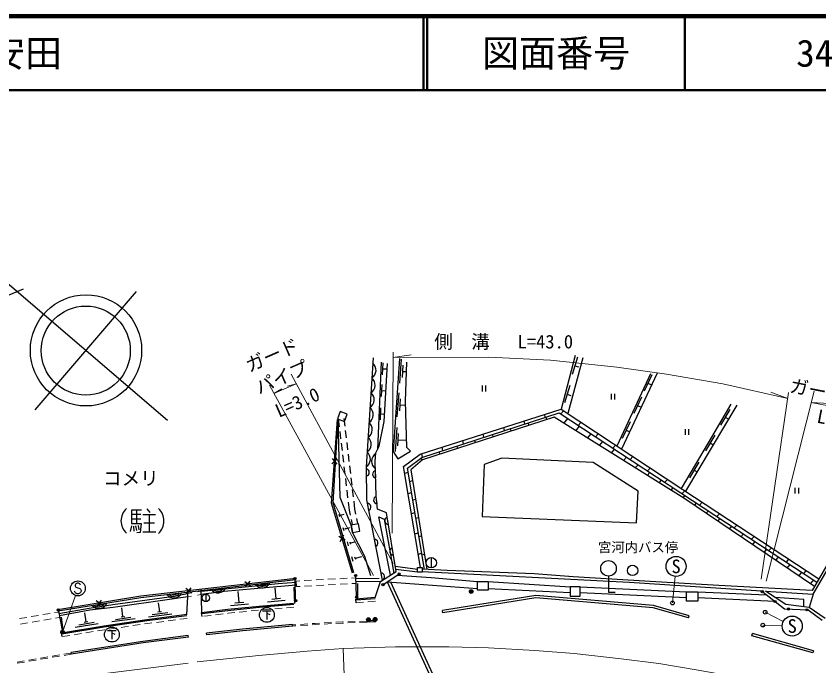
# Model space of a CAD drawing. Units: millimetres, scale not verified. Extents: x 40000 to 680000, y 20000 to 380000.
# Drawn here: x 453821 to 562056, y 292380 to 380000 of the extents above; entities that cross this region are included whole.
import ezdxf
from ezdxf.enums import TextEntityAlignment as Align

# ---------------------------------------------------------------- set-up
doc = ezdxf.new("R2010")
doc.units = ezdxf.units.MM
doc.header["$LTSCALE"] = 1000
doc.header["$PDMODE"] = 32
doc.header["$PDSIZE"] = 500
doc.linetypes.add('CHAIN', pattern=[18.5, 12, -1.5, 3.5, -1.5])
for name, color, linetype, lineweight in [('M-BGD', 7, 'Continuous', 25), ('M-BGD-EXST', 7, 'Continuous', 25), ('M-BMK', 2, 'CHAIN', 13), ('M-BMK-SRVR', 3, 'Continuous', 25), ('M-STR-HTXT', 7, 'Continuous', 13), ('M-STR-STRC', 7, 'Continuous', 25), ('M-TTL', 2, 'Continuous', 140), ('M-TTL-LINE', 7, 'Continuous', 50)]:
    doc.layers.add(name, color=color, linetype=linetype, lineweight=lineweight)
doc.layers.add('M-BMK-HTXT', color=7, linetype='Continuous')
doc.layers.add('M-TTL-TXT', color=7, linetype='Continuous')
doc.styles.add('ＭＳ ゴシック', font='')
doc.styles.get('ＭＳ ゴシック').set_extended_font_data('MS Gothic')

msp = doc.modelspace()

# ---------------------------------------------------------------- hatches: boundary and pattern name
at = {"layer": 'M-BGD'}
h = msp.add_hatch(dxfattribs=at)
h.set_pattern_fill('USER', color=256, style=0, pattern_type=2)
h.set_pattern_definition([(100, (-97576, -0), (-2831.322, -499.239), [])])
h.paths.add_polyline_path([(526394, 326301), (526249, 326651), (508303, 320939), (506069, 319283), (506617, 319034), (506612, 319064), (508534, 320488)])
h = msp.add_hatch(dxfattribs=at)
h.set_pattern_fill('USER', color=256, style=0, pattern_type=2)
h.set_pattern_definition([(100, (-97576, -0), (-2462.019, -434.12), [])])
h.paths.add_polyline_path([(526357, 325907), (526628, 325738), (526394, 326301), (508534, 320488), (506612, 319064), (506617, 319034), (507032, 318845), (508631, 320162)])
h = msp.add_hatch(dxfattribs=at)
h.set_pattern_fill('USER', color=256, style=0, pattern_type=2)
h.set_pattern_definition([(15, (-97576, -0), (-711.752, 2656.296), [])])
h.paths.add_polyline_path([(506617, 319034), (506069, 319283), (508368, 305420), (508879, 305394)])
h = msp.add_hatch(dxfattribs=at)
h.set_pattern_fill('USER', color=256, style=0, pattern_type=2)
h.set_pattern_definition([(15, (-97576, -0), (-647.048, 2414.815), [])])
h.paths.add_polyline_path([(507028, 318847), (506617, 319034), (508879, 305394), (509219, 305376)])

# ---------------------------------------------------------------- linework, layer by layer
for p, q in [((501959, 333919), (501023, 319222)), ((505757, 333746), (505527, 330491)), ((529202, 334237), (527295, 326984)), ((530238, 333920), (528190, 326394)), ((529521, 334027), (528776, 331696)), ((503049, 333330), (502537, 321565)), ((503259, 333255), (503188, 331625)), ((503223, 332440), (503757, 332416)), ((505971, 332913), (505856, 331286)), ((529148, 332861), (529658, 332699)), ((505913, 332100), (506379, 332067)), ((539339, 331755), (534830, 322014)), ((540255, 331866), (535451, 321605)), ((539535, 331626), (538487, 329415)), ((503114, 330330), (503043, 328699)), ((516658, 330174), (516658, 329391)), ((517125, 330174), (517125, 329391)), ((528491, 330186), (527746, 327855)), ((539011, 330520), (539494, 330291)), ((503079, 329514), (503613, 329491)), ((505401, 329215), (505172, 325959)), ((534031, 329087), (534031, 328304)), ((534498, 329087), (534498, 328304)), ((505615, 328382), (505500, 326754)), ((528118, 329021), (528628, 328858)), ((538141, 328615), (537093, 326404)), ((502969, 327177), (502897, 325546)), ((505558, 327568), (506227, 327521)), ((537617, 327510), (538100, 327281)), ((550969, 327537), (544059, 315928)), ((550026, 326963), (548778, 324858)), ((502933, 326361), (503467, 326338)), ((527240, 326354), (527633, 326761)), ((549402, 325910), (549800, 325675)), ((497265, 325670), (497392, 324599)), ((498010, 325758), (498135, 324704)), ((527666, 325089), (528200, 325725)), ((529581, 324820), (529968, 325221)), ((536595, 325275), (535546, 323063)), ((574226, 325222), (561145, 302569)), ((497462, 324003), (497580, 323010)), ((498205, 324108), (498323, 323115)), ((505136, 324532), (504906, 321277)), ((505350, 323699), (505235, 322072)), ((529272, 324086), (529779, 324690)), ((530878, 323082), (531358, 323655)), ((531922, 323285), (532304, 323681)), ((536071, 324169), (536554, 323940)), ((544017, 324324), (544017, 323541)), ((544484, 324324), (544484, 323541)), ((505292, 322886), (506357, 322811)), ((532484, 322079), (532938, 322620)), ((547999, 323506), (546750, 321401)), ((497650, 322414), (497768, 321421)), ((498393, 322519), (498511, 321526)), ((534089, 321076), (534517, 321585)), ((534264, 321751), (534639, 322140)), ((547375, 322453), (547772, 322217)), ((497839, 320825), (497956, 319832)), ((498581, 320930), (498699, 319937)), ((535695, 320072), (536096, 320550)), ((536605, 320217), (536975, 320600)), ((496372, 319644), (497127, 320299)), ((496422, 320349), (497077, 319593)), ((498769, 319341), (498887, 318348)), ((537301, 319069), (537675, 319515)), ((545857, 319849), (544608, 317744)), ((498027, 319236), (498144, 318243)), ((501026, 318964), (501035, 317974)), ((502308, 317725), (502284, 318715)), ((538907, 318066), (539254, 318480)), ((538946, 318682), (539310, 319059)), ((545232, 318797), (545630, 318561)), ((498215, 317647), (498332, 316654)), ((498957, 317752), (499075, 316759)), ((540512, 317062), (540833, 317445)), ((541287, 317148), (541646, 317519)), ((498403, 316058), (498520, 315065)), ((499146, 316163), (499263, 315170)), ((542122, 316064), (542413, 316410)), ((558827, 316393), (558827, 315611)), ((559293, 316393), (559293, 315611)), ((502479, 314251), (502371, 315236)), ((543628, 315613), (543981, 315979)), ((543732, 315066), (543991, 315374)), ((498591, 314469), (498718, 313398)), ((499334, 314574), (499458, 313520)), ((501153, 314323), (501344, 313350)), ((545297, 314013), (545569, 314338)), ((545967, 314076), (546320, 314442)), ((470713, 313398), (469402, 313398)), ((469402, 313398), (469402, 311603)), ((469402, 312824), (470631, 312824)), ((470057, 313398), (470057, 311603)), ((471459, 313578), (471836, 313087)), ((497480, 312484), (497385, 312803)), ((497432, 312644), (498070, 312835)), ((498718, 313398), (498864, 312707)), ((499458, 313520), (499601, 312845)), ((546858, 312956), (547147, 313301)), ((548306, 312539), (548659, 312906)), ((469402, 312218), (470623, 312218)), ((470918, 312792), (472598, 312792)), ((471746, 312792), (471746, 310480)), ((498988, 312120), (499134, 311428)), ((499725, 312258), (499867, 311583)), ((504016, 311454), (503857, 312432)), ((548418, 311900), (548725, 312264)), ((469369, 311267), (469213, 310505)), ((469402, 311603), (470672, 311603)), ((469656, 311226), (469705, 310546)), ((469918, 311267), (470049, 310620)), ((470271, 311308), (470385, 310726)), ((470672, 311603), (470533, 310382)), ((471041, 311677), (472475, 311677)), ((498049, 310586), (497925, 311000)), ((498266, 310764), (498204, 310971)), ((498235, 310867), (498815, 311041)), ((549979, 310843), (550302, 311228)), ((550645, 311003), (550998, 311369)), ((470533, 310382), (470115, 310308)), ((470893, 310480), (472648, 310480)), ((497324, 309855), (498204, 309381)), ((497527, 309178), (498002, 310058)), ((551540, 309786), (551880, 310191)), ((552983, 309466), (553337, 309832)), ((498648, 308584), (498494, 309098)), ((498919, 308805), (498841, 309062)), ((498880, 308933), (499601, 309149)), ((502104, 309475), (502295, 308502)), ((553101, 308729), (553458, 309154)), ((504689, 307308), (504530, 308286)), ((554662, 307672), (555035, 308117)), ((555322, 307929), (555676, 308295)), ((499280, 306473), (499094, 307094)), ((499606, 306739), (499513, 307050)), ((499560, 306895), (500429, 307155)), ((509794, 307001), (509794, 305601)), ((556223, 306616), (556613, 307081)), ((557661, 306392), (558015, 306758)), ((507951, 305403), (504938, 305770)), ((507951, 305032), (504998, 305400)), ((557784, 305559), (558191, 306044)), ((491526, 304175), (470640, 301774)), ((499625, 304155), (502779, 304208)), ((503001, 304906), (503192, 303933)), ((503286, 303328), (505473, 304785)), ((533687, 304486), (533687, 302312)), ((559345, 304502), (559769, 305007)), ((560000, 304855), (560353, 305221)), ((485448, 303121), (484665, 303742)), ((484746, 303040), (485367, 303823)), ((491610, 303075), (491569, 303824)), ((502950, 303782), (499643, 303731)), ((499904, 301441), (499883, 303517)), ((503856, 303708), (512199, 285422)), ((503908, 303742), (516031, 302839)), ((504294, 303713), (512657, 285384)), ((517466, 303766), (528504, 303042)), ((560906, 303445), (561346, 303971)), ((477501, 302207), (476717, 302829)), ((476798, 302126), (477420, 302909)), ((476836, 299295), (477010, 302506)), ((479406, 302047), (479406, 301047)), ((483911, 300940), (483762, 302432)), ((488886, 301437), (488737, 302930)), ((491272, 303022), (491365, 300815)), ((517466, 302839), (528504, 302270)), ((529849, 303042), (544207, 302374)), ((529849, 302270), (544207, 301629)), ((533687, 302312), (534576, 302312)), ((545725, 302374), (554976, 301970)), ((561281, 302039), (560736, 300280)), ((470640, 301774), (459457, 299939)), ((465454, 300565), (464642, 301148)), ((464756, 300450), (465340, 301262)), ((483314, 300880), (484508, 301000)), ((487722, 301019), (490110, 301258)), ((488289, 301378), (489483, 301497)), ((502218, 301598), (499644, 301400)), ((499683, 300901), (499644, 301400)), ((502230, 301449), (499656, 301250)), ((545725, 301629), (556108, 301093)), ((468233, 299037), (468076, 300226)), ((473190, 299694), (473032, 300883)), ((482747, 300522), (485135, 300761)), ((511338, 299556), (511291, 299852)), ((460235, 296876), (459951, 298939)), ((463266, 298340), (463082, 299526)), ((466735, 298354), (469858, 298768)), ((467224, 298661), (469306, 298937)), ((467991, 299005), (468476, 299069)), ((471692, 299011), (474815, 299425)), ((472181, 299318), (474263, 299594)), ((472947, 299662), (473433, 299726)), ((478901, 299047), (478839, 299543)), ((544475, 298859), (544557, 299148)), ((461784, 297624), (464896, 298108)), ((462266, 297942), (464341, 298264)), ((463024, 298303), (463508, 298378)), ((491102, 297753), (491083, 297952)), ((502327, 298507), (501135, 298475)), ((501140, 298275), (501135, 298475)), ((502332, 298307), (501140, 298275)), ((460038, 296328), (459958, 296822)), ((479527, 296584), (479505, 296783)), ((553000, 296457), (553081, 296746)), ((561329, 294426), (553081, 296746)), ((477060, 296268), (477034, 296466)), ((561247, 294138), (553000, 296457)), ((561329, 294426), (561247, 294138)), ((461272, 293975), (461241, 294173))]:
    msp.add_line(p, q, dxfattribs=at)
for points in [[(505520, 333817), (504647, 321276), (505268, 320326), (507014, 321354), (506509, 321839), (506327, 328075), (506522, 333331)], [(502218, 301598), (502950, 303782), (505047, 305098), (503761, 313029), (502560, 313507), (502369, 315253), (502254, 319937), (502321, 321131), (502753, 322000), (503449, 325329), (503878, 333165)], [(508328, 305660), (506069, 319283), (508303, 320939), (527295, 326984), (543711, 316157), (562038, 304115)], [(550183, 327695), (547113, 322458), (543502, 316295)], [(508879, 305394), (506612, 319064), (508534, 320488), (527014, 326503), (543436, 315739), (561787, 303681)], [(561441, 303083), (543839, 315000), (540728, 316928), (526357, 325907), (508631, 320162), (507029, 318843), (509219, 305376)], [(499179, 304895), (496350, 314341), (497149, 325602)], [(499370, 304953), (496552, 314363), (497266, 325661)], [(501631, 304532), (500822, 307118), (499178, 310374), (498998, 311368), (497516, 315074), (497266, 325661)], [(562897, 298755), (560736, 300280), (557583, 300648), (554831, 302463), (561281, 302039), (572565, 321382)], [(501023, 319222), (501066, 314766), (503192, 303933)], [(504314, 304637), (502745, 312483), (503430, 312149), (504728, 304897)], [(561145, 302569), (548570, 303230), (540073, 303716), (528909, 304405), (523646, 304786), (511916, 305237), (508573, 305410)], [(505195, 304599), (509798, 304288), (516031, 303766)], [(508573, 305108), (536495, 303659), (554295, 302498)], [(459481, 299790), (470660, 301625), (491543, 304026)], [(478766, 302448), (484253, 303014), (489138, 303479), (491578, 303669)], [(491600, 303269), (487934, 302939), (481863, 302395), (478796, 302000)], [(459603, 299439), (463671, 300178), (466861, 300670), (474453, 301714), (476990, 302146)], [(478749, 302706), (478833, 299776), (478839, 299543)], [(554295, 302498), (557406, 300087), (560615, 299942), (562496, 298555)], [(459657, 299168), (463753, 299930), (466911, 300323), (474499, 301367), (476968, 301731)], [(544557, 299148), (539763, 300508), (523894, 301873), (511291, 299852)], [(544475, 298859), (539709, 300211), (523905, 301571), (511338, 299556)], [(560027, 300363), (560041, 301338), (556095, 301629)], [(491233, 300813), (486609, 300404), (482352, 299977), (478839, 299543)], [(491246, 300664), (486624, 300254), (482369, 299828), (478858, 299394)], [(476836, 299295), (471455, 298595), (465673, 297756), (459958, 296822)], [(476855, 299146), (471476, 298446), (465696, 297607), (459982, 296674)], [(491083, 297952), (484368, 297327), (479505, 296783)], [(491102, 297753), (484388, 297128), (479527, 296584)], [(477034, 296466), (470932, 295679), (461241, 294173)], [(477060, 296268), (470961, 295481), (461272, 293975)]]:
    msp.add_lwpolyline(points, dxfattribs=at)
for points in [[(497495, 326666), (497141, 325707), (498101, 325353), (498454, 326313)], [(516904, 319547), (516674, 312517), (537456, 311653), (537687, 315945), (531634, 319806), (519295, 320391)], [(498998, 311368), (499178, 310374), (500172, 310554), (499992, 311548)], [(507951, 305660), (508573, 305660), (508573, 305032), (507951, 305032)], [(516031, 303766), (517466, 303766), (517466, 302600), (516031, 302600)], [(529849, 303042), (528504, 303042), (528504, 301798), (529849, 301798)], [(545725, 301130), (544207, 301130), (544207, 302374), (545725, 302374)]]:
    msp.add_lwpolyline(points, close=True, dxfattribs=at)
for centre, radius in [((509794, 306301), 700), ((533687, 305536), 1050), ((536939, 305261), 700), ((505473, 304785), 150), ((503286, 303328), 150), ((479406, 301547), 500), ((554428, 302395), 150), ((556138, 301069), 150), ((557954, 300062), 150), ((560452, 299949), 150)]:
    msp.add_circle(centre, radius, dxfattribs=at)
for centre, radius, start, end in [((501100, 332244), 1250, 303.2281, 49.4883), ((500973, 330248), 1250, 303.2281, 49.4883), ((500846, 328252), 1250, 303.2281, 49.4883), ((500719, 326256), 1250, 303.2281, 49.4883), ((500592, 324260), 1250, 303.2281, 49.4883), ((500465, 322264), 1250, 303.2281, 49.4883), ((500338, 320268), 1250, 303.2281, 49.4883), ((503003, 319982), 1250, 123.38973, 234.53783), ((500933, 318468), 505, 281.72078, 79.37897), ((502394, 318223), 505, 102.57863, 260.23682), ((502522, 314754), 505, 107.42452, 265.08271), ((501152, 313818), 505, 292.27533, 89.93352), ((470195, 311931), 2228, 131.69789, 228.01917), ((471472, 311923), 2282, 312.86378, 47.4164), ((504033, 311959), 505, 110.38547, 268.04367), ((502104, 308970), 505, 292.27533, 89.93352), ((504706, 307813), 505, 110.38547, 268.04367), ((503001, 304401), 505, 292.27533, 89.93352), ((487001, 304041), 1133, 214.63094, 338.48597), ((487001, 304041), 907, 222.59033, 330.52658), ((487001, 304041), 680, 238.2157, 314.9012), ((475080, 302670), 1133, 214.63094, 338.48597), ((475080, 302670), 907, 222.59033, 330.52658), ((475080, 302670), 680, 238.2157, 314.9012), ((481041, 303356), 1133, 214.63094, 338.48597), ((481041, 303356), 907, 222.59033, 330.52658), ((481041, 303356), 680, 238.2157, 314.9012), ((464984, 301234), 1133, 217.39332, 341.24835), ((464984, 301234), 907, 225.35271, 333.28895), ((464984, 301234), 680, 240.97808, 317.66358)]:
    msp.add_arc(centre, radius, start, end, dxfattribs=at)
at = {"layer": 'M-BGD-EXST'}
for p, q in [((487028, 299814), (488228, 299814)), ((487628, 299814), (487628, 298664)), ((487628, 299514), (488028, 299314)), ((466136, 297162), (467336, 297162)), ((466736, 297162), (466736, 296012)), ((466736, 296862), (467136, 296662))]:
    msp.add_line(p, q, dxfattribs=at)
for centre, radius in [((542797, 305804), 1350), ((542305, 300868), 250), ((487628, 299264), 1000), ((554814, 299623), 250), ((558452, 297758), 1350), ((554487, 297890), 250), ((466736, 296612), 1000)]:
    msp.add_circle(centre, radius, dxfattribs=at)
at = {"layer": 'M-BMK'}
msp.add_lwpolyline([(382959, 277029), (465108, 291266), (478248, 292919), (486533, 293806), (493063, 294391), (497929, 294725), (504979, 294973), (512159, 294942), (517491, 294819), (523772, 294467), (529064, 294045), (535405, 293334), (540479, 292705), (545519, 291865), (553388, 290465), (559416, 289118), (565083, 287668)], dxfattribs=at)
at = {"layer": 'M-BMK-SRVR'}
for p, q in [((474249, 325481), (449133, 346931)), ((452045, 342069), (454810, 343234)), ((456404, 326913), (470042, 342882))]:
    msp.add_line(p, q, dxfattribs=at)
for centre, radius in [((463250, 334930), 7500), ((463223, 334898), 6000)]:
    msp.add_circle(centre, radius, dxfattribs=at)
at = {"layer": 'M-STR-HTXT'}
for p, q in [((504638, 334686), (504515, 310284)), ((504635, 333953), (507064, 334310)), ((490894, 331726), (504647, 306195)), ((501999, 304580), (487973, 330215)), ((488587, 329093), (491601, 330415)), ((491601, 330415), (490419, 330083)), ((488587, 329093), (489631, 329738)), ((554248, 304100), (557974, 329240)), ((561404, 329429), (554940, 303814)), ((557854, 328431), (555560, 329306)), ((561016, 327894), (569627, 326238)), ((561016, 327894), (563468, 327770)), ((498462, 304202), (497463, 304147)), ((499562, 304262), (499061, 304235)), ((542305, 300868), (542663, 304461)), ((492071, 303851), (491569, 303824)), ((492112, 303103), (491610, 303075)), ((493669, 303939), (492670, 303884)), ((493710, 303190), (492711, 303135)), ((495266, 304027), (494268, 303972)), ((495307, 303278), (494309, 303223)), ((496864, 304114), (495865, 304060)), ((496905, 303365), (495907, 303311)), ((498503, 303453), (497504, 303398)), ((499604, 303514), (499102, 303486)), ((476990, 302146), (477484, 302229)), ((478273, 302364), (478766, 302448)), ((478278, 301924), (478796, 302000)), ((460088, 296948), (461822, 301891)), ((476968, 301731), (477486, 301807)), ((500662, 300977), (499683, 300901)), ((502257, 301100), (501260, 301023)), ((486496, 299890), (485501, 299790)), ((488090, 300033), (487093, 299945)), ((489683, 300174), (488687, 300086)), ((491277, 300315), (490281, 300227)), ((455260, 298932), (454274, 298766)), ((456837, 299198), (455851, 299032)), ((458415, 299464), (457429, 299298)), ((459510, 299649), (459007, 299564)), ((459634, 298910), (459132, 298825)), ((476900, 298799), (475909, 298670)), ((480134, 299199), (479141, 299076)), ((481722, 299395), (480729, 299273)), ((482408, 299480), (482317, 299469)), ((483312, 299571), (482408, 299480)), ((484904, 299730), (483909, 299630)), ((554814, 299623), (557251, 298374)), ((455384, 298193), (454398, 298026)), ((456962, 298459), (455976, 298292)), ((458540, 298725), (457554, 298559)), ((468972, 297729), (467983, 297586)), ((470556, 297959), (469566, 297815)), ((471524, 298100), (471150, 298045)), ((472140, 298180), (471524, 298100)), ((473727, 298386), (472735, 298257)), ((475314, 298593), (474322, 298464)), ((491549, 297935), (491091, 297903)), ((491554, 297785), (491102, 297753)), ((493145, 298049), (492147, 297978)), ((493149, 297899), (492152, 297828)), ((494149, 298121), (493743, 298092)), ((494158, 297971), (493748, 297942)), ((494741, 298152), (494149, 298121)), ((494746, 298002), (494158, 297971)), ((496339, 298237), (495340, 298184)), ((496344, 298087), (495345, 298034)), ((497827, 298316), (496938, 298269)), ((497833, 298166), (496943, 298119)), ((497937, 298320), (497827, 298316)), ((497942, 298170), (497833, 298166)), ((499536, 298372), (498536, 298339)), ((499541, 298222), (498541, 298190)), ((501135, 298425), (500136, 298392)), ((501140, 298275), (500140, 298242)), ((554487, 297890), (557103, 297803)), ((462647, 296754), (461660, 296593)), ((464226, 297013), (463239, 296851)), ((465749, 297261), (464818, 297109)), ((465806, 297270), (465749, 297261)), ((467389, 297499), (466399, 297356)), ((461068, 296496), (460081, 296335)), ((497929, 294725), (498595, 274778)), ((456514, 293325), (455527, 293159)), ((458091, 293591), (457105, 293425)), ((458116, 293443), (457130, 293277)), ((459669, 293857), (458683, 293691)), ((459694, 293709), (458708, 293543)), ((461247, 294123), (460261, 293957)), ((461272, 293975), (460286, 293809)), ((454936, 293059), (453950, 292893)), ((454961, 292911), (453975, 292745)), ((456538, 293177), (455552, 293011))]:
    msp.add_line(p, q, dxfattribs=at)
msp.add_lwpolyline([(504635, 333953), (517566, 334031), (525882, 333587), (534820, 332654), (541490, 331720), (549113, 330430), (557854, 328431)], dxfattribs=at)
at = {"layer": 'M-STR-STRC'}
for p, q in [((499724, 301808), (499613, 304428)), ((461880, 303471), (461789, 303289)), ((461789, 303289), (461789, 303198)), ((461789, 303198), (461880, 303017)), ((462062, 303562), (461880, 303471)), ((462244, 303562), (462062, 303562)), ((462426, 303471), (462244, 303562)), ((462516, 303289), (462426, 303471)), ((491499, 301323), (491437, 304020)), ((461789, 302289), (461698, 302471)), ((461880, 302198), (461789, 302289)), ((461880, 303017), (462426, 302835)), ((462062, 302107), (461880, 302198)), ((462244, 302107), (462062, 302107)), ((462426, 302198), (462244, 302107)), ((462426, 302835), (462516, 302744)), ((462516, 302289), (462426, 302198)), ((462516, 302744), (462607, 302562)), ((462607, 302471), (462516, 302289)), ((462607, 302562), (462607, 302471)), ((459534, 299787), (460049, 297193))]:
    msp.add_line(p, q, dxfattribs=at)
for centre, radius in [((491433, 304170), 150), ((491433, 304170), 120), ((491433, 304170), 100), ((499607, 304578), 150), ((499607, 304578), 120), ((499607, 304578), 100), ((462153, 302835), 1000), ((515186, 302403), 250), ((515186, 302403), 204), ((515186, 302403), 159), ((515186, 302403), 114), ((515186, 302403), 68.2), ((515186, 302403), 22.7), ((491502, 301173), 150), ((491502, 301173), 120), ((491502, 301173), 100), ((499730, 301658), 150), ((499730, 301658), 120), ((499730, 301658), 100), ((459504, 299934), 150), ((459504, 299934), 120), ((459504, 299934), 100), ((501319, 298619), 250), ((501319, 298619), 204), ((501319, 298619), 159), ((501319, 298619), 114), ((502216, 298660), 250), ((502216, 298660), 204), ((502216, 298660), 159), ((502216, 298660), 114), ((501319, 298619), 68.2), ((501319, 298619), 22.7), ((502216, 298660), 68.2), ((502216, 298660), 22.7), ((460079, 297046), 150), ((460088, 296948), 150), ((460079, 297046), 120), ((460088, 296948), 120), ((460079, 297046), 100), ((460088, 296948), 90), ((460088, 296948), 60), ((460088, 296948), 30), ((460088, 296948), 20)]:
    msp.add_circle(centre, radius, dxfattribs=at)
msp.add_point((460088, 296948), dxfattribs=at)
at = {"layer": 'M-TTL'}
msp.add_line((680000, 380000), (40000, 380000), dxfattribs=at)
at = {"layer": 'M-TTL-LINE'}
for p, q in [((508747, 380000), (508747, 370000)), ((509247, 380000), (509247, 370000)), ((543997, 380000), (543997, 370000)), ((40000, 370000), (680000, 370000))]:
    msp.add_line(p, q, dxfattribs=at)

# ---------------------------------------------------------------- texts
at = {"layer": 'M-BGD-EXST', "style": 'ＭＳ ゴシック'}
for p in [(542797, 305804), (558452, 297758)]:
    msp.add_text('S', height=1833, dxfattribs=at).set_placement(p, align=Align.MIDDLE_CENTER)
at = {"layer": 'M-BMK-HTXT', "style": 'ＭＳ ゴシック'}
msp.add_text('宮河内バス停', height=1320, dxfattribs=at).set_placement((532275, 308377), align=Align.MIDDLE_LEFT)
at = {"layer": 'M-STR-HTXT', "style": 'ＭＳ ゴシック'}
msp.add_text('側  溝   L=43.0', height=1833, dxfattribs=at).set_placement((519551, 334636), align=Align.BOTTOM_CENTER)
for s, rotation, p in [('ガード', 23.675, (488921, 332951)), ('パイプ', 23.675, (490225, 329976)), ('ガードパイプ', 349.117, (565268, 327369)), ('L=3.0', 23.675, (492333, 326569)), ('L=9.0', 349.117, (564633, 324069))]:
    msp.add_text(s, height=1833, rotation=rotation, dxfattribs=at).set_placement(p, align=Align.BOTTOM_CENTER)
at = {"layer": 'M-STR-STRC', "style": 'ＭＳ ゴシック'}
msp.add_text('コメリ', height=1833, dxfattribs=at).set_placement((469296, 317684), align=Align.MIDDLE_CENTER)
at = {"layer": 'M-TTL-TXT', "style": 'ＭＳ ゴシック'}
msp.add_text('周南市大字原\u3000大字安田', height=3666, dxfattribs=at).set_placement((405024, 375000), align=Align.MIDDLE_LEFT)
for s, p in [('図面番号', (526622, 375000)), ('34', (561497, 375000))]:
    msp.add_text(s, height=3666, dxfattribs=at).set_placement(p, align=Align.MIDDLE_CENTER)

doc.saveas('drawing.dxf')
